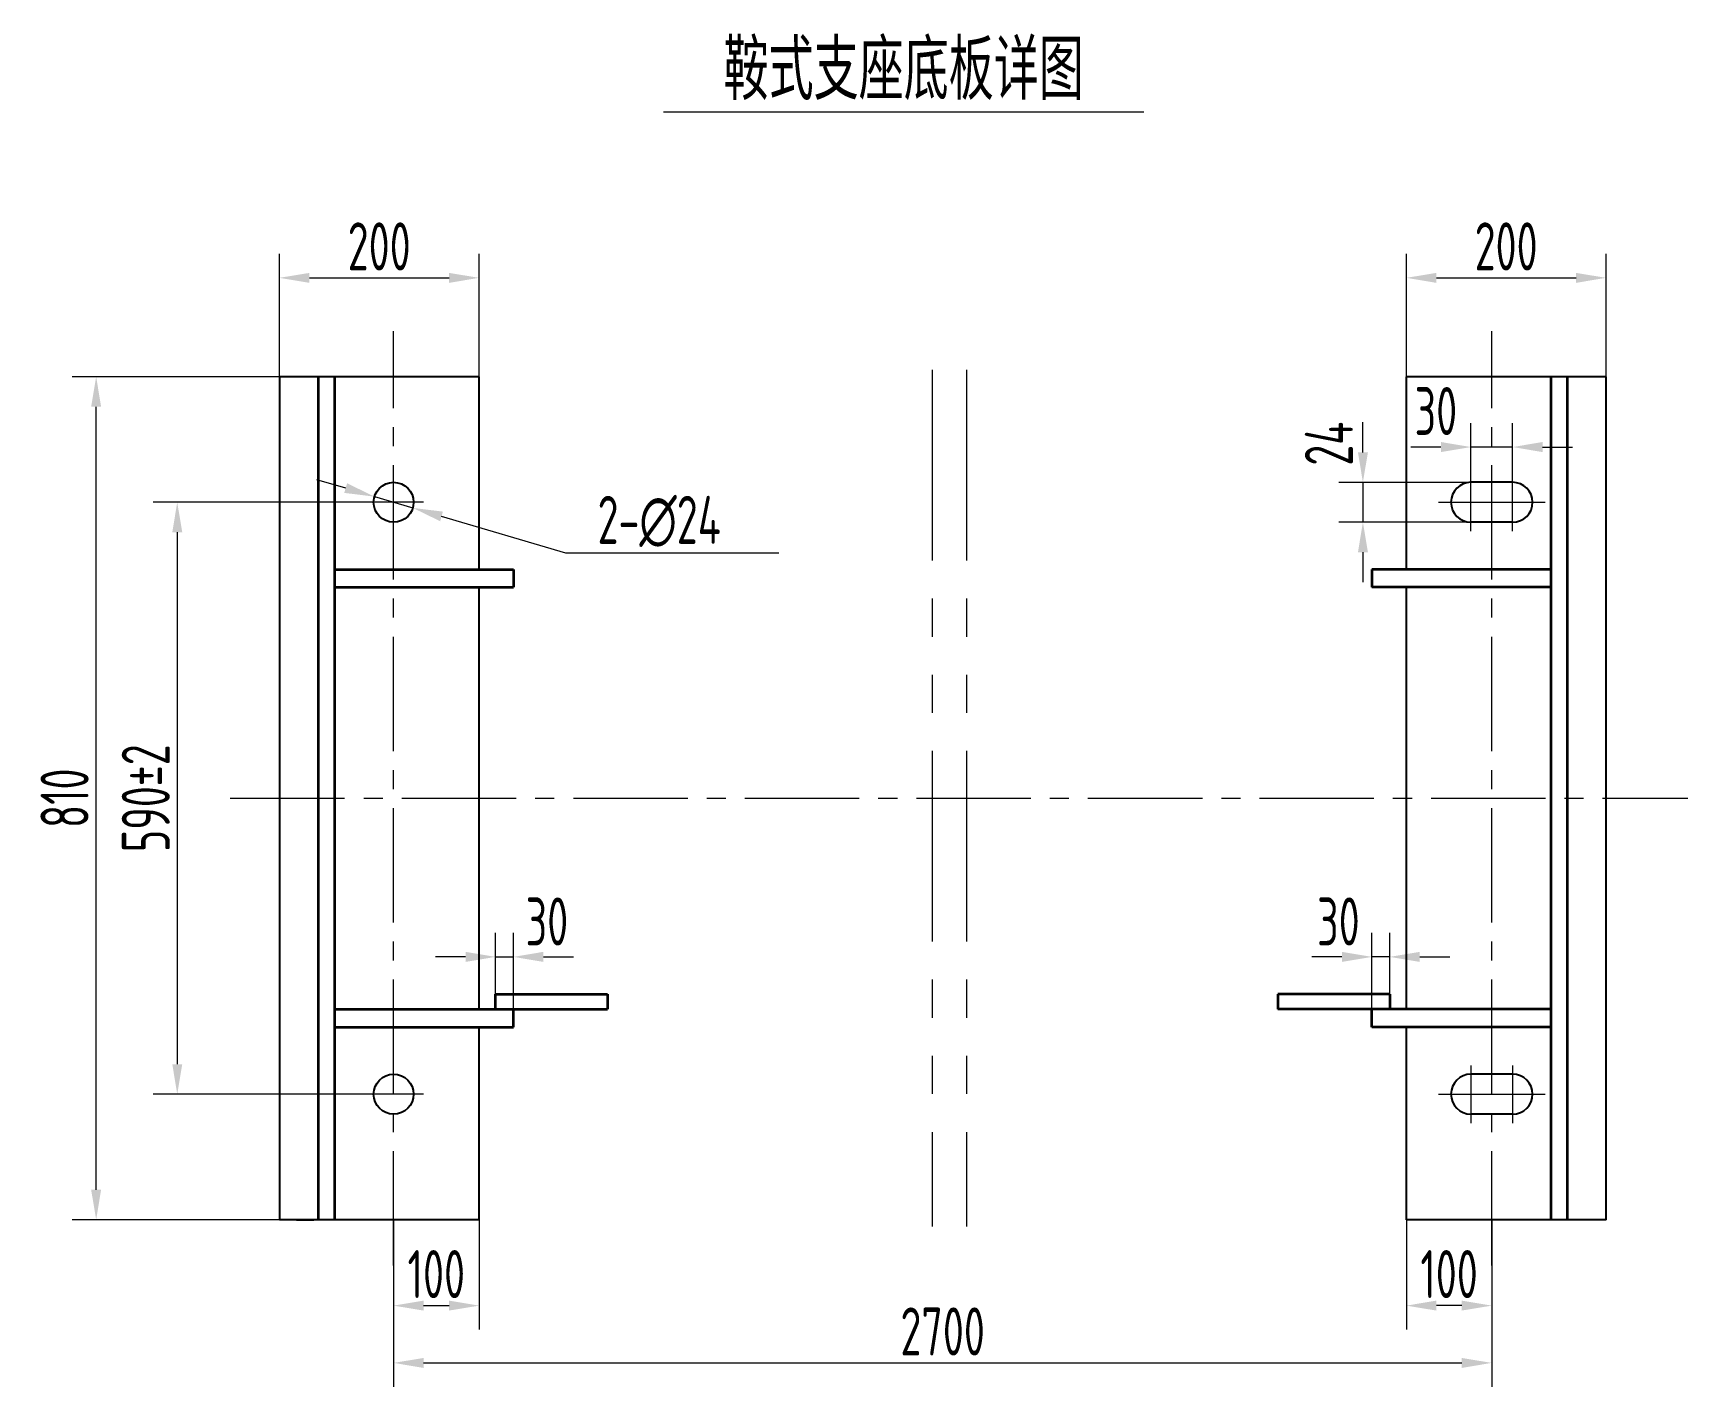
# Model space of a CAD drawing. Header units: millimetres. Extents: x 2589 to 2726, y 1515 to 1628.
import ezdxf
from ezdxf.enums import TextEntityAlignment as Align

# ---------------------------------------------------------------- set-up
doc = ezdxf.new("R2010")
doc.units = ezdxf.units.MM
doc.linetypes.add('CENTER2', pattern=[28.575, 19.05, -3.175, 3.175, -3.175])
doc.linetypes.add('PHANTOM2', pattern=[31.75, 15.875, -3.175, 3.175, -3.175, 3.175, -3.175])
for name, color, linetype, lineweight in [('1粗实线', 7, 'Continuous', 35), ('2细实线', 3, 'Continuous', 13), ('3中心线', 1, 'CENTER2', 13), ('5双点划线', 2, 'PHANTOM2', 13), ('7文本', 2, 'Continuous', 13), ('8标注', 3, 'Continuous', 13)]:
    doc.layers.add(name, color=color, linetype=linetype, lineweight=lineweight)
doc.styles.add('lanpec', font='bpec_e.shx', dxfattribs={"width": 0.75, "bigfont": 'hztxt.shx'})
doc.styles.add('lanpec-dim', font='bpec_e.shx', dxfattribs={"width": 0.75})
doc.dimstyles.new('lanpec', dxfattribs={"dimtxt": 4, "dimasz": 2.5, "dimexe": 2, "dimexo": 0, "dimtad": 1, "dimdsep": 46, "dimtxsty": 'lanpec-dim', "dimcen": 2.5, "dimclrd": 256, "dimclre": 256, "dimclrt": 256, "dimazin": 0, "dimtfac": 1, "dimtmove": 0, "dimatfit": 3, "dimfxl": 1, "dimlwd": -1, "dimlwe": -1, "dimarcsym": 0})
doc.dimstyles.new('lanpec$3', dxfattribs={"dimtxt": 4, "dimasz": 2.5, "dimexe": 2, "dimexo": 0, "dimtad": 1, "dimtih": 1, "dimtoh": 1, "dimdsep": 46, "dimtxsty": 'lanpec-dim', "dimcen": 2.5, "dimclrd": 256, "dimclre": 256, "dimclrt": 256, "dimazin": 0, "dimtfac": 1, "dimtmove": 0, "dimatfit": 3, "dimfxl": 1, "dimlwd": -1, "dimlwe": -1, "dimarcsym": 0})

# ---------------------------------------------------------------- blocks, each defined once
blk = doc.blocks.new('*D16')
at = {"layer": '8标注', "transparency": 16777216}
for p, q in [((2609.06, 1599.01), (2609.06, 1609.25)), ((2625.69, 1599.01), (2625.69, 1609.25)), ((2611.56, 1607.25), (2623.19, 1607.25))]:
    blk.add_line(p, q, dxfattribs=at)
for points in [[(2611.56, 1607.66), (2611.56, 1606.83), (2609.06, 1607.25)], [(2623.19, 1607.66), (2623.19, 1606.83), (2625.69, 1607.25)]]:
    blk.add_solid(points, dxfattribs=at)
at = {"layer": 'Defpoints', "color": 0, "transparency": 16777216}
for p in [(2625.69, 1607.25), (2609.06, 1599.01), (2625.69, 1599.01)]:
    blk.add_point(p, dxfattribs=at)
at = {"layer": '8标注', "transparency": 16777216, "insert": (2617.37, 1609.87), "char_height": 4, "attachment_point": 5, "style": 'lanpec-dim'}
blk.add_mtext('200', dxfattribs=at)
blk = doc.blocks.new('*D25')
at = {"layer": '8标注', "transparency": 16777216}
for p, q in [((2702.92, 1599.01), (2702.92, 1609.25)), ((2719.55, 1599.01), (2719.55, 1609.25)), ((2705.42, 1607.25), (2717.05, 1607.25))]:
    blk.add_line(p, q, dxfattribs=at)
for points in [[(2705.42, 1607.66), (2705.42, 1606.83), (2702.92, 1607.25)], [(2717.05, 1607.66), (2717.05, 1606.83), (2719.55, 1607.25)]]:
    blk.add_solid(points, dxfattribs=at)
at = {"layer": 'Defpoints', "color": 0, "transparency": 16777216}
for p in [(2719.55, 1607.25), (2702.92, 1599.01), (2719.55, 1599.01)]:
    blk.add_point(p, dxfattribs=at)
at = {"layer": '8标注', "transparency": 16777216, "insert": (2711.23, 1609.87), "char_height": 4, "attachment_point": 5, "style": 'lanpec-dim'}
blk.add_mtext('200', dxfattribs=at)
blk = doc.blocks.new('*D17')
at = {"layer": '8标注', "transparency": 16777216}
for p, q in [((2618.57, 1524.96), (2618.57, 1514.84)), ((2710.03, 1524.96), (2710.03, 1514.84)), ((2621.07, 1516.84), (2707.53, 1516.84))]:
    blk.add_line(p, q, dxfattribs=at)
for points in [[(2621.07, 1517.25), (2621.07, 1516.42), (2618.57, 1516.84)], [(2707.53, 1517.25), (2707.53, 1516.42), (2710.03, 1516.84)]]:
    blk.add_solid(points, dxfattribs=at)
at = {"layer": 'Defpoints', "color": 0, "transparency": 16777216}
for p in [(2618.57, 1524.96), (2710.03, 1524.96), (2710.03, 1516.84)]:
    blk.add_point(p, dxfattribs=at)
at = {"layer": '8标注', "transparency": 16777216, "insert": (2664.3, 1519.46), "char_height": 4, "attachment_point": 5, "style": 'lanpec-dim'}
blk.add_mtext('2700', dxfattribs=at)
blk = doc.blocks.new('*D18')
at = {"layer": '8标注', "transparency": 16777216}
for p, q in [((2699.3, 1592.71), (2699.3, 1595.21)), ((2708.3, 1590.21), (2697.3, 1590.21)), ((2699.3, 1590.21), (2699.3, 1586.89)), ((2708.3, 1586.89), (2697.3, 1586.89)), ((2699.3, 1584.39), (2699.3, 1581.89))]:
    blk.add_line(p, q, dxfattribs=at)
for points in [[(2698.89, 1592.71), (2699.72, 1592.71), (2699.3, 1590.21)], [(2698.89, 1584.39), (2699.72, 1584.39), (2699.3, 1586.89)]]:
    blk.add_solid(points, dxfattribs=at)
at = {"layer": 'Defpoints', "color": 0, "transparency": 16777216}
for p in [(2708.3, 1590.21), (2699.3, 1586.89), (2708.3, 1586.89)]:
    blk.add_point(p, dxfattribs=at)
at = {"layer": '8标注', "transparency": 16777216, "insert": (2696.47, 1593.43), "char_height": 4, "attachment_point": 5, "rotation": 90, "style": 'lanpec-dim'}
blk.add_mtext('24', dxfattribs=at)
blk = doc.blocks.new('*D19')
at = {"layer": '8标注', "transparency": 16777216}
for p, q in [((2708.3, 1590.21), (2708.3, 1595.15)), ((2711.77, 1590.21), (2711.77, 1595.15)), ((2705.8, 1593.15), (2703.3, 1593.15)), ((2711.77, 1593.15), (2708.3, 1593.15)), ((2714.27, 1593.15), (2716.77, 1593.15))]:
    blk.add_line(p, q, dxfattribs=at)
for points in [[(2705.8, 1593.57), (2705.8, 1592.73), (2708.3, 1593.15)], [(2714.27, 1593.57), (2714.27, 1592.73), (2711.77, 1593.15)]]:
    blk.add_solid(points, dxfattribs=at)
at = {"layer": 'Defpoints', "color": 0, "transparency": 16777216}
for p in [(2708.3, 1593.15), (2708.3, 1590.21), (2711.77, 1590.21)]:
    blk.add_point(p, dxfattribs=at)
at = {"layer": '8标注', "transparency": 16777216, "insert": (2705.38, 1596.15), "char_height": 4, "attachment_point": 5, "style": 'lanpec-dim'}
blk.add_mtext('30', dxfattribs=at)
blk = doc.blocks.new('*D20')
at = {"layer": '8标注', "transparency": 16777216}
for p, q in [((2616.08, 1588.55), (2598.55, 1588.55)), ((2600.55, 1586.05), (2600.55, 1541.73)), ((2616.08, 1539.23), (2598.55, 1539.23))]:
    blk.add_line(p, q, dxfattribs=at)
for points in [[(2600.14, 1586.05), (2600.97, 1586.05), (2600.55, 1588.55)], [(2600.14, 1541.73), (2600.97, 1541.73), (2600.55, 1539.23)]]:
    blk.add_solid(points, dxfattribs=at)
at = {"layer": 'Defpoints', "color": 0, "transparency": 16777216}
for p in [(2616.08, 1588.55), (2600.55, 1539.23), (2616.08, 1539.23)]:
    blk.add_point(p, dxfattribs=at)
at = {"layer": '8标注', "transparency": 16777216, "insert": (2597.93, 1563.89), "char_height": 4, "attachment_point": 5, "rotation": 90, "style": 'lanpec-dim'}
blk.add_mtext('590±2', dxfattribs=at)
blk = doc.blocks.new('*D21')
at = {"layer": '8标注', "transparency": 16777216}
for p, q in [((2609.06, 1599.01), (2591.8, 1599.01)), ((2593.8, 1531.27), (2593.8, 1596.51)), ((2609.06, 1528.77), (2591.8, 1528.77))]:
    blk.add_line(p, q, dxfattribs=at)
for points in [[(2593.38, 1596.51), (2594.21, 1596.51), (2593.8, 1599.01)], [(2593.38, 1531.27), (2594.21, 1531.27), (2593.8, 1528.77)]]:
    blk.add_solid(points, dxfattribs=at)
at = {"layer": 'Defpoints', "color": 0, "transparency": 16777216}
for p in [(2593.8, 1599.01), (2609.06, 1599.01), (2609.06, 1528.77)]:
    blk.add_point(p, dxfattribs=at)
at = {"layer": '8标注', "transparency": 16777216, "insert": (2591.17, 1563.89), "char_height": 4, "attachment_point": 5, "rotation": 90, "style": 'lanpec-dim'}
blk.add_mtext('810', dxfattribs=at)
blk = doc.blocks.new('*D22')
at = {"layer": '8标注', "transparency": 16777216}
for p, q in [((2618.57, 1528.77), (2618.57, 1519.61)), ((2625.69, 1528.77), (2625.69, 1519.61)), ((2621.07, 1521.61), (2623.19, 1521.61))]:
    blk.add_line(p, q, dxfattribs=at)
for points in [[(2621.07, 1522.03), (2621.07, 1521.2), (2618.57, 1521.61)], [(2623.19, 1522.03), (2623.19, 1521.2), (2625.69, 1521.61)]]:
    blk.add_solid(points, dxfattribs=at)
at = {"layer": 'Defpoints', "color": 0, "transparency": 16777216}
for p in [(2618.57, 1528.77), (2625.69, 1528.77), (2625.69, 1521.61)]:
    blk.add_point(p, dxfattribs=at)
at = {"layer": '8标注', "transparency": 16777216, "insert": (2622.13, 1524.24), "char_height": 4, "attachment_point": 5, "style": 'lanpec-dim'}
blk.add_mtext('100', dxfattribs=at)
blk = doc.blocks.new('*D23')
at = {"layer": '8标注', "transparency": 16777216}
for p, q in [((2702.92, 1528.77), (2702.92, 1519.61)), ((2710.03, 1528.77), (2710.03, 1519.61)), ((2707.53, 1521.61), (2705.42, 1521.61))]:
    blk.add_line(p, q, dxfattribs=at)
for points in [[(2705.42, 1522.03), (2705.42, 1521.2), (2702.92, 1521.61)], [(2707.53, 1522.03), (2707.53, 1521.2), (2710.03, 1521.61)]]:
    blk.add_solid(points, dxfattribs=at)
at = {"layer": 'Defpoints', "color": 0, "transparency": 16777216}
for p in [(2702.92, 1528.77), (2710.03, 1528.77), (2702.92, 1521.61)]:
    blk.add_point(p, dxfattribs=at)
at = {"layer": '8标注', "transparency": 16777216, "insert": (2706.48, 1524.24), "char_height": 4, "attachment_point": 5, "style": 'lanpec-dim'}
blk.add_mtext('100', dxfattribs=at)
blk = doc.blocks.new('*D26')
at = {"layer": '8标注', "transparency": 16777216}
for p, q in [((2614.58, 1589.73), (2612.18, 1590.43)), ((2616.98, 1589.02), (2620.17, 1588.08)), ((2632.92, 1584.32), (2622.57, 1587.37)), ((2646.25, 1584.32), (2632.92, 1584.32))]:
    blk.add_line(p, q, dxfattribs=at)
for points in [[(2614.7, 1590.13), (2614.46, 1589.33), (2616.98, 1589.02)], [(2622.68, 1587.77), (2622.45, 1586.97), (2620.17, 1588.08)]]:
    blk.add_solid(points, dxfattribs=at)
at = {"layer": 'Defpoints', "color": 0, "transparency": 16777216}
for p in [(2616.98, 1589.02), (2620.17, 1588.08)]:
    blk.add_point(p, dxfattribs=at)
at = {"layer": '8标注', "transparency": 16777216, "insert": (2640.69, 1586.95), "char_height": 4, "attachment_point": 5, "style": 'lanpec-dim'}
blk.add_mtext('2-∅24', dxfattribs=at)
blk = doc.blocks.new('*D27')
at = {"layer": '8标注', "transparency": 16777216}
for p, q in [((2627.06, 1547.57), (2627.06, 1552.67)), ((2628.55, 1546.31), (2628.55, 1552.67)), ((2624.56, 1550.67), (2622.06, 1550.67)), ((2627.06, 1550.67), (2628.55, 1550.67)), ((2631.05, 1550.67), (2633.55, 1550.67))]:
    blk.add_line(p, q, dxfattribs=at)
for points in [[(2624.56, 1551.09), (2624.56, 1550.25), (2627.06, 1550.67)], [(2631.05, 1551.09), (2631.05, 1550.25), (2628.55, 1550.67)]]:
    blk.add_solid(points, dxfattribs=at)
at = {"layer": 'Defpoints', "color": 0, "transparency": 16777216}
for p in [(2628.55, 1550.67), (2627.06, 1547.57), (2628.55, 1546.31)]:
    blk.add_point(p, dxfattribs=at)
at = {"layer": '8标注', "transparency": 16777216, "insert": (2631.34, 1553.62), "char_height": 4, "attachment_point": 5, "style": 'lanpec-dim'}
blk.add_mtext('30', dxfattribs=at)
blk = doc.blocks.new('*D24')
at = {"layer": '8标注', "transparency": 16777216}
for p, q in [((2700.05, 1546.31), (2700.05, 1552.67)), ((2701.54, 1547.57), (2701.54, 1552.67)), ((2697.55, 1550.67), (2695.05, 1550.67)), ((2701.54, 1550.67), (2700.05, 1550.67)), ((2704.04, 1550.67), (2706.54, 1550.67))]:
    blk.add_line(p, q, dxfattribs=at)
for points in [[(2697.55, 1551.09), (2697.55, 1550.25), (2700.05, 1550.67)], [(2704.04, 1551.09), (2704.04, 1550.25), (2701.54, 1550.67)]]:
    blk.add_solid(points, dxfattribs=at)
at = {"layer": 'Defpoints', "color": 0, "transparency": 16777216}
for p in [(2700.05, 1550.67), (2701.54, 1547.57), (2700.05, 1546.31)]:
    blk.add_point(p, dxfattribs=at)
at = {"layer": '8标注', "transparency": 16777216, "insert": (2697.26, 1553.62), "char_height": 4, "attachment_point": 5, "style": 'lanpec-dim'}
blk.add_mtext('30', dxfattribs=at)
blk = doc.blocks.new('*U2')
at = {"layer": '2细实线'}
blk.add_line((-20, 0), (20, 0), dxfattribs=at)
at = {"layer": '7文本', "style": 'lanpec', "width": 0.75}
for tag, height, p in [('节点图名称', 5, (0, 3.5)), ('比例', 4, (0, -3.25))]:
    blk.add_attdef(tag, text='', height=height, dxfattribs=at).set_placement(p, align=Align.MIDDLE_CENTER)

msp = doc.modelspace()

# ---------------------------------------------------------------- linework, layer by layer
for p, q in [((2625.689, 1599.006), (2609.057, 1599.006)), ((2609.057, 1599.006), (2609.057, 1528.772)), ((2625.689, 1582.958), (2625.689, 1599.006)), ((2719.55, 1599.006), (2702.918, 1599.006)), ((2702.918, 1599.006), (2702.918, 1582.958)), ((2719.55, 1528.772), (2719.55, 1599.006)), ((2711.769, 1590.213), (2708.3, 1590.213)), ((2711.769, 1586.886), (2708.3, 1586.886)), ((2625.689, 1546.305), (2625.689, 1581.473)), ((2702.918, 1581.473), (2702.918, 1546.305)), ((2625.689, 1528.772), (2625.689, 1544.821)), ((2702.918, 1544.821), (2702.918, 1528.772)), ((2711.769, 1540.892), (2708.3, 1540.892)), ((2711.769, 1537.566), (2708.3, 1537.566)), ((2625.689, 1528.772), (2609.057, 1528.772)), ((2610.497, 1528.772), (2611.937, 1528.772)), ((2719.55, 1528.772), (2702.918, 1528.772))]:
    msp.add_line(p, q)
at = {"ltscale": 2}
for centre in [(2618.573, 1588.549), (2618.573, 1539.229)]:
    msp.add_circle(centre, 1.663, dxfattribs=at)
for centre, start, end in [((2708.3, 1588.549), 90, 270), ((2711.769, 1588.549), 270, 90), ((2708.3, 1539.229), 90, 270), ((2711.769, 1539.229), 270, 90)]:
    msp.add_arc(centre, 1.663, start, end)
at = {"layer": '1粗实线'}
for p, q in [((2612.283, 1599.006), (2612.283, 1528.772)), ((2613.645, 1599.006), (2613.645, 1528.772)), ((2714.962, 1599.006), (2714.962, 1528.772)), ((2716.324, 1599.006), (2716.324, 1528.772)), ((2613.645, 1582.958), (2628.554, 1582.958)), ((2628.554, 1582.958), (2628.554, 1581.473)), ((2714.962, 1582.958), (2700.052, 1582.958)), ((2700.052, 1582.958), (2700.052, 1581.473)), ((2613.645, 1581.473), (2628.554, 1581.473)), ((2714.962, 1581.473), (2700.052, 1581.473)), ((2627.062, 1546.305), (2627.062, 1547.574)), ((2627.062, 1547.574), (2636.396, 1547.574)), ((2636.396, 1547.574), (2636.396, 1546.305)), ((2701.545, 1547.574), (2692.211, 1547.574)), ((2692.211, 1547.574), (2692.211, 1546.305)), ((2701.545, 1547.574), (2701.545, 1546.305)), ((2613.645, 1546.305), (2628.554, 1546.305)), ((2626.385, 1546.305), (2636.396, 1546.305)), ((2628.554, 1544.821), (2628.554, 1546.305)), ((2702.222, 1546.305), (2692.211, 1546.305)), ((2714.962, 1546.305), (2700.052, 1546.305)), ((2700.052, 1544.821), (2700.052, 1546.305)), ((2613.645, 1544.821), (2628.554, 1544.821)), ((2714.962, 1544.821), (2700.052, 1544.821))]:
    msp.add_line(p, q, dxfattribs=at)
at = {"layer": '2细实线'}
msp.add_line((2644.66, 1584.323), (2650.667, 1584.323), dxfattribs=at)
at = {"layer": '3中心线', "ltscale": 0.5}
for p, q in [((2618.573, 1524.96), (2618.573, 1602.819)), ((2710.034, 1524.96), (2710.034, 1602.819)), ((2604.967, 1563.889), (2726.369, 1563.889))]:
    msp.add_line(p, q, dxfattribs=at)
at = {"layer": '3中心线'}
for p, q in [((2708.3, 1586.145), (2708.3, 1590.953)), ((2711.769, 1586.145), (2711.769, 1590.953)), ((2621.067, 1588.549), (2616.078, 1588.549)), ((2705.585, 1588.549), (2714.483, 1588.549)), ((2708.3, 1541.633), (2708.3, 1536.825)), ((2711.769, 1541.633), (2711.769, 1536.825)), ((2621.067, 1539.229), (2616.078, 1539.229)), ((2705.585, 1539.229), (2714.483, 1539.229))]:
    msp.add_line(p, q, dxfattribs=at)
at = {"layer": '5双点划线'}
for p, q in [((2663.431, 1599.575), (2663.431, 1528.203)), ((2666.288, 1599.575), (2666.288, 1528.203))]:
    msp.add_line(p, q, dxfattribs=at)

# ---------------------------------------------------------------- block references
msp.add_blockref('*U2', (2661.056, 1621.081)).add_auto_attribs({'节点图名称': '鞍式支座底板详图'})

# ---------------------------------------------------------------- dimensions: what is measured, and where the dimension line sits
at = {"layer": '8标注'}
for base, p1, p2, text, picture, middle in [((2625.689, 1607.246), (2609.057, 1599.006), (2625.689, 1599.006), '200', '*D16', (2617.373, 1609.871)), ((2719.55, 1607.246), (2702.918, 1599.006), (2719.55, 1599.006), '200', '*D25', (2711.234, 1609.871)), ((2702.918, 1521.613), (2710.034, 1528.772), (2702.918, 1528.772), '100', '*D23', (2706.476, 1524.238)), ((2710.034, 1516.838), (2618.573, 1524.96), (2710.034, 1524.96), '2700', '*D17', (2664.303, 1519.463))]:
    dim = msp.add_linear_dim(base=base, p1=p1, p2=p2, text=text, dimstyle='lanpec', dxfattribs=at)
    dim.commit()
    dim.dimension.update_dxf_attribs({"geometry": picture, "text_midpoint": middle})
for base, p1, p2, angle, text, picture, middle in [((2593.796, 1599.006), (2609.057, 1528.772), (2609.057, 1599.006), 90, '810', '*D21', (2591.171, 1563.889)), ((2600.554, 1539.229), (2616.078, 1588.549), (2616.078, 1539.229), 90, '590±2', '*D20', (2597.929, 1563.889)), ((2625.689, 1521.613), (2618.573, 1528.772), (2625.689, 1528.772), 180, '100', '*D22', (2622.131, 1524.238))]:
    dim = msp.add_linear_dim(base=base, p1=p1, p2=p2, angle=angle, text=text, dimstyle='lanpec', dxfattribs=at)
    dim.commit()
    dim.dimension.update_dxf_attribs({"geometry": picture, "text_midpoint": middle})
for base, p1, p2, angle, text, picture, middle in [((2708.3, 1593.149), (2711.769, 1590.213), (2708.3, 1590.213), 180, '30', '*D19', (2705.378, 1596.152)), ((2699.304, 1586.886), (2708.3, 1590.213), (2708.3, 1586.886), 90, '24', '*D18', (2696.475, 1593.431)), ((2700.052, 1550.67), (2701.545, 1547.574), (2700.052, 1546.305), 180, '30', '*D24', (2697.264, 1553.619))]:
    dim = msp.add_linear_dim(base=base, p1=p1, p2=p2, angle=angle, text=text, dimstyle='lanpec', override={"dimtmove": 2}, dxfattribs=at)
    dim.commit()
    dim.dimension.update_dxf_attribs({"geometry": picture, "text_midpoint": middle, "dimtype": 160})
dim = msp.add_diameter_dim_2p(p1=(2616.977, 1589.019), p2=(2620.168, 1588.079), text='2-∅24', dimstyle='lanpec$3', dxfattribs=at)
dim.commit()
dim.dimension.update_dxf_attribs({"geometry": '*D26', "text_midpoint": (2640.692, 1584.323), "dimtype": 163})
dim = msp.add_linear_dim(base=(2628.554, 1550.67), p1=(2627.062, 1547.574), p2=(2628.554, 1546.305), text='30', dimstyle='lanpec', override={"dimtmove": 2}, dxfattribs=at)
dim.commit()
dim.dimension.update_dxf_attribs({"geometry": '*D27', "text_midpoint": (2631.342, 1553.619), "dimtype": 160})

doc.saveas('drawing.dxf')
